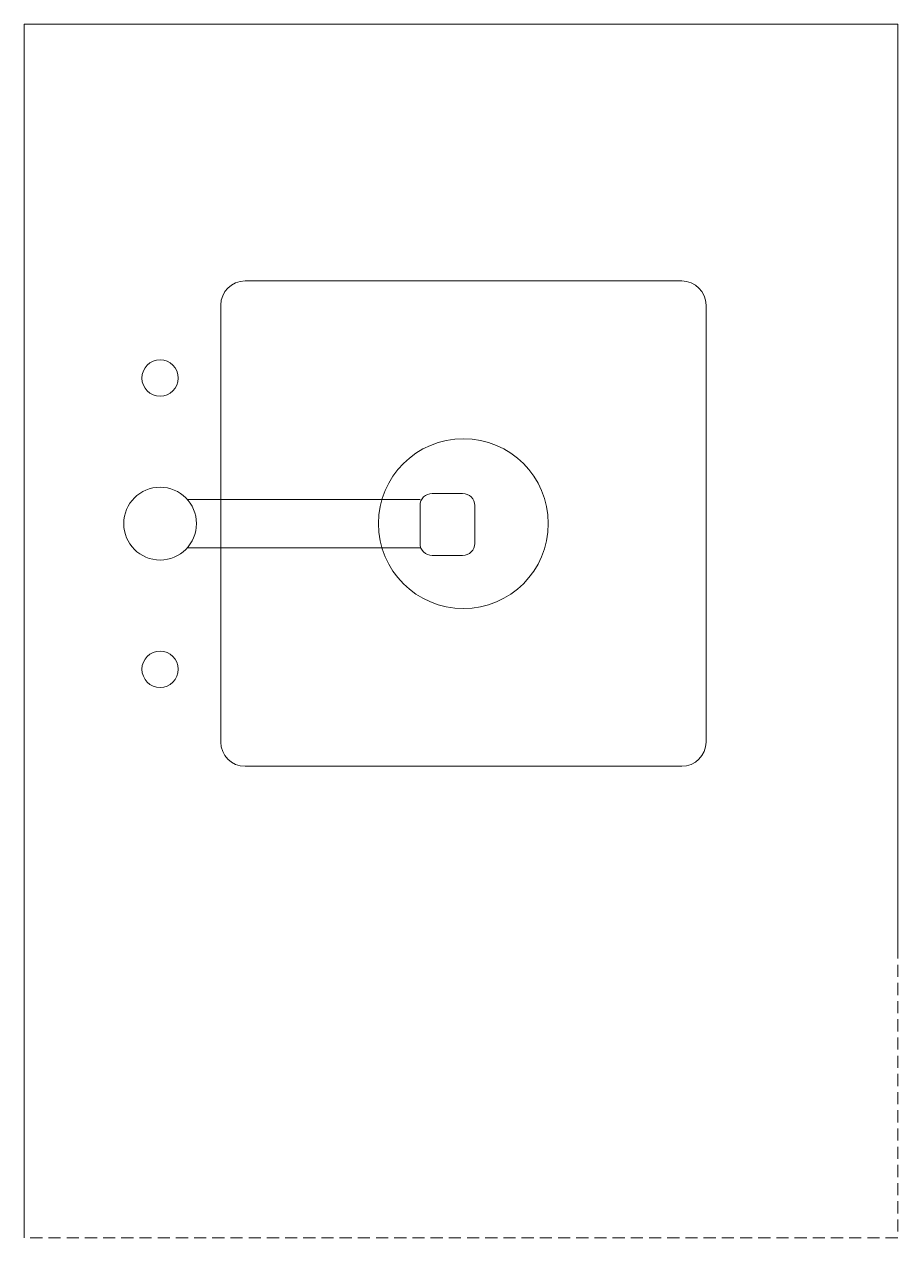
# Model space of a CAD drawing. Header units: inches. Extents: x 163.5 to 181.5, y 500.1 to 525.1.
import ezdxf

# ---------------------------------------------------------------- set-up
doc = ezdxf.new("R2010")
doc.units = ezdxf.units.IN
doc.header["$MEASUREMENT"] = 0
doc.linetypes.add('DASHED2', pattern=[0.375, 0.25, -0.125])
doc.layers.add('A101-Floorplan-1st-floor', color=7, linetype='Continuous', lineweight=9)

msp = doc.modelspace()

# ---------------------------------------------------------------- linework, layer by layer
at = {"layer": 'A101-Floorplan-1st-floor', "lineweight": 5}
for p, q in [((163.455, 500.107), (163.455, 525.107)), ((163.455, 525.107), (181.455, 525.107)), ((181.455, 525.107), (181.455, 506.107)), ((177.005, 519.819), (168.005, 519.819)), ((167.505, 519.319), (167.505, 510.319)), ((177.505, 510.319), (177.505, 519.319)), ((166.814, 515.319), (171.612, 515.319)), ((166.814, 514.319), (171.612, 514.319)), ((168.005, 509.819), (177.005, 509.819))]:
    msp.add_line(p, q, dxfattribs=at)
at = {"layer": 'A101-Floorplan-1st-floor', "linetype": 'DASHED2', "lineweight": 5}
for p, q in [((181.455, 506.107), (181.455, 500.107)), ((181.455, 500.107), (163.455, 500.107))]:
    msp.add_line(p, q, dxfattribs=at)
at = {"layer": 'A101-Floorplan-1st-floor', "lineweight": 5}
msp.add_lwpolyline([(171.862, 515.441), (172.489, 515.441, -0.414214), (172.739, 515.191), (172.739, 514.412, -0.414214), (172.489, 514.162), (171.862, 514.162, -0.414214), (171.612, 514.412), (171.612, 515.191, -0.414214)], format="xyb", close=True, dxfattribs=at)
for centre, radius in [((166.255, 517.819), 0.375), ((172.505, 514.819), 1.75), ((166.255, 514.819), 0.75), ((166.255, 511.819), 0.375)]:
    msp.add_circle(centre, radius, dxfattribs=at)
for centre, start, end in [((168.005, 519.319), 90, 180), ((177.005, 519.319), 0, 90), ((168.005, 510.319), 180, 270), ((177.005, 510.319), 270, 0)]:
    msp.add_arc(centre, 0.5, start, end, dxfattribs=at)

doc.saveas('drawing.dxf')
